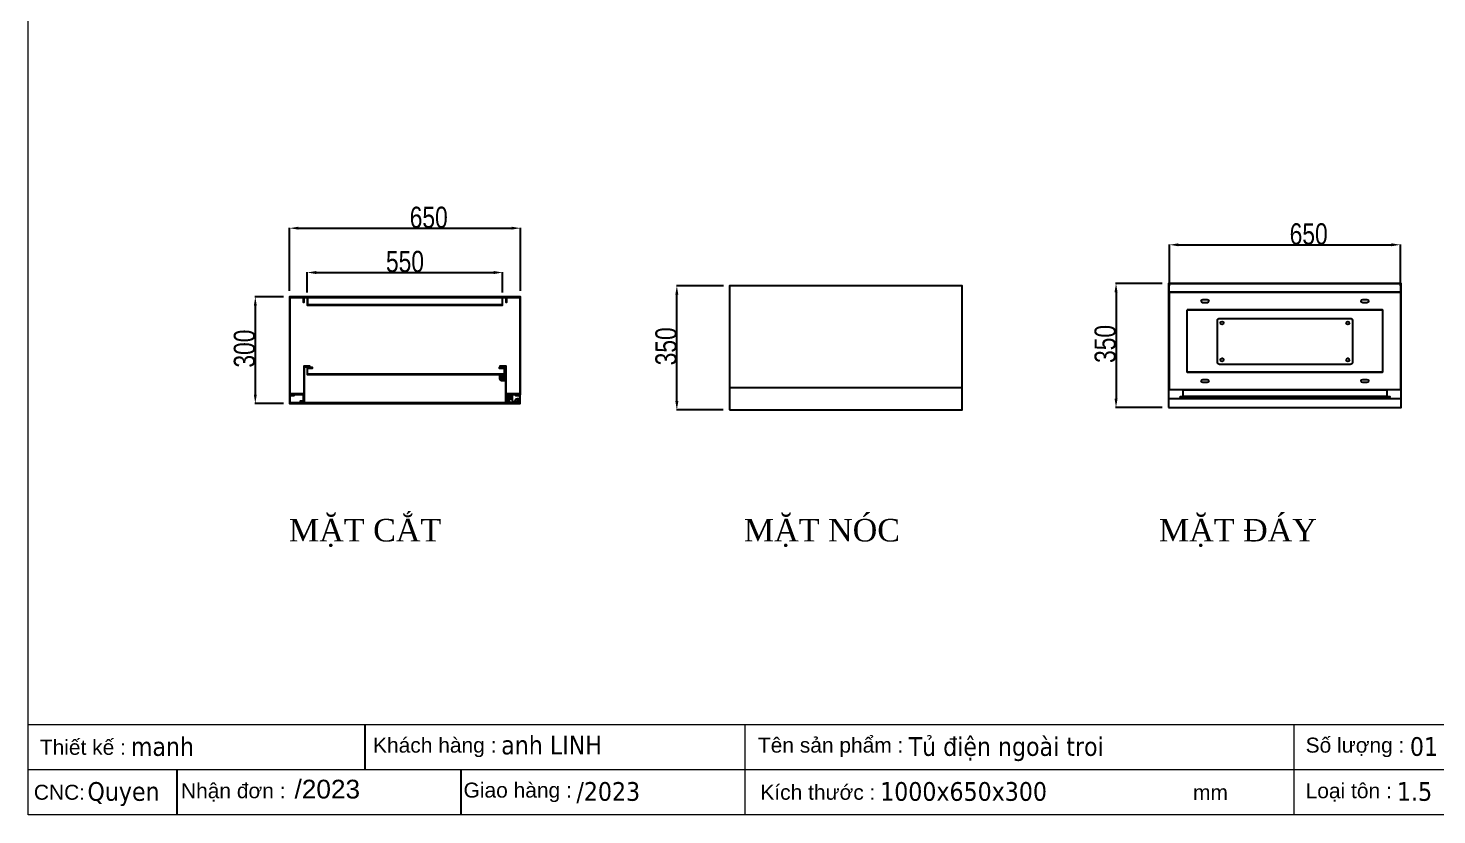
# Model space of a CAD drawing. Header units: inches. Extents: x 21 to 136330, y 8 to 58290.
# Drawn here: x 26751 to 30716, y 40855 to 43071 of the extents above; entities that cross this region are included whole.
import ezdxf
from ezdxf.enums import TextEntityAlignment as Align

# ---------------------------------------------------------------- set-up
doc = ezdxf.new("R2010")
doc.units = ezdxf.units.IN
doc.header["$MEASUREMENT"] = 0
for name, color, linetype in [('0 KHUNG KT01', 7, 'Continuous'), ('1-EMC-ACESS', 4, 'Continuous'), ('@.0.DM. NÉT CHÍNH', 7, 'Continuous'), ('@.0.DM. NÉT CHÍNH @ 1', 7, 'Continuous'), ('@.DM. THIẾT BỊ', 7, 'Continuous')]:
    doc.layers.add(name, color=color, linetype=linetype)
doc.layers.add('0 TĂNG CỨNG', color=7, linetype='Continuous', lineweight=15)
doc.styles.add('ARIAL', font='arial.ttf')
doc.styles.add('roman', font='roman.shx', dxfattribs={"width": 0.8})
doc.styles.add('Tahoma (Input Text)', font='tahoma.ttf')
doc.dimstyles.new('Kích thước Duy Mạnh', dxfattribs={"dimtxt": 30, "dimasz": 25, "dimexe": 1.25, "dimexo": 20, "dimtad": 1, "dimdec": 1, "dimtxsty": 'roman', "dimcen": 2.5, "dimclrd": 8, "dimclre": 8, "dimclrt": 2, "dimadec": 0, "dimazin": 0, "dimtfac": 1, "dimtdec": 1, "dimtix": 1, "dimtmove": 0, "dimatfit": 3, "dimfxl": 1, "dimtfillclr": 1, "dimarcsym": 0})

# ---------------------------------------------------------------- blocks, each defined once
blk = doc.blocks.new('KHUNG KT1')
at = {"color": 7}
for p, q in [((7128, -4752), (0, -4752)), ((2294.1, -4752), (2294.1, -5040)), ((4052.8, -4752), (4052.8, -5040)), ((4848, -4896), (0, -4896))]:
    blk.add_line(p, q, dxfattribs=at)
blk.add_lwpolyline([(0, 0), (7128, 0), (7128, -5040), (0, -5040)], close=True, dxfattribs=at)
at = {"layer": '0 KHUNG KT01'}
for p, q in [((1077.9, -4752), (1077.9, -4896)), ((476.3, -4896), (476.3, -5040)), ((1385.1, -4896), (1385.1, -5040))]:
    blk.add_line(p, q, dxfattribs=at)
at = {"color": 2, "char_height": 48, "width": 2202.321, "attachment_point": 4, "style": 'ARIAL'}
for s, insert in [('  Thiết kế :', (0, -4824)), ('  Khách hàng :', (1066.9, -4824)), ('  Tên sản phẩm :', (2299.1, -4824)), ('  Số lượng :', (4052.8, -4824)), ('CNC:', (18.2, -4968)), ('  Nhận đơn :', (451.9, -4968)), ('  Giao hàng :', (1356.7, -4968)), ('  Kích thước :', (2307, -4968)), ('mm', (3729.5, -4968)), ('  Loại tôn :', (4052.8, -4968))]:
    blk.add_mtext(s, dxfattribs=dict(at, insert=insert))
at = {"color": 1, "style": 'Tahoma (Input Text)', "flags": 8}
for tag, p in [('#01', (328.9, -4851.1)), ('#03', (1514.7, -4846.3)), ('#05', (2819, -4851.1)), ('#07', (4424, -4851.1)), ('#09', (5172.9, -4851.1)), ('#02', (189.8, -4995.1)), ('#04', (1755.3, -4995.1)), ('#06', (2727.8, -4995.1)), ('#08', (4382.7, -4995.1)), ('#10', (5172.9, -4995.1))]:
    blk.add_attdef(tag, p, '', height=60, dxfattribs=at)
blk.add_attdef('#11', text='', height=60, dxfattribs=at).set_placement((6996, -4961.6), align=Align.CENTER)
at = {"layer": '0 TĂNG CỨNG', "color": 1, "style": 'ARIAL'}
blk.add_attdef('#12', (852.8, -4987.6), '', height=60, dxfattribs=at)
blk = doc.blocks.new('*D822')
at = {"layer": '@.0.DM. NÉT CHÍNH', "color": 8, "lineweight": -2, "transparency": 16777216}
for p, q in [((27469.4, 42313.8), (27388.8, 42313.8)), ((27469.4, 42013.8), (27388.8, 42013.8))]:
    blk.add_line(p, q, dxfattribs=at)
at = {"layer": '@.0.DM. NÉT CHÍNH', "lineweight": -2, "transparency": 16777216}
blk.add_line((27390, 42288.8), (27390, 42038.8), dxfattribs=at)
at = {"layer": '@.0.DM. NÉT CHÍNH', "transparency": 16777216}
for points in [[(27385.8, 42288.8), (27394.2, 42288.8), (27390, 42313.8)], [(27385.8, 42038.8), (27394.2, 42038.8), (27390, 42013.8)]]:
    blk.add_solid(points, dxfattribs=at)
at = {"layer": 'Defpoints', "color": 0, "transparency": 16777216}
for p in [(27489.4, 42313.8), (27390, 42013.8), (27489.4, 42013.8)]:
    blk.add_point(p, dxfattribs=at)
at = {"layer": '@.0.DM. NÉT CHÍNH', "color": 2, "transparency": 16777216, "insert": (27329.4, 42114.6), "char_height": 60, "attachment_point": 1, "rotation": 90, "style": 'roman'}
blk.add_mtext('300', dxfattribs=at)
blk = doc.blocks.new('*D823')
at = {"layer": '@.0.DM. NÉT CHÍNH', "color": 8, "lineweight": -2, "transparency": 16777216}
for p, q in [((27486.4, 42330.8), (27486.4, 42508.6)), ((28136.4, 42330.8), (28136.4, 42508.6))]:
    blk.add_line(p, q, dxfattribs=at)
at = {"layer": '@.0.DM. NÉT CHÍNH', "lineweight": -2, "transparency": 16777216}
blk.add_line((27511.4, 42507.3), (28111.4, 42507.3), dxfattribs=at)
at = {"layer": '@.0.DM. NÉT CHÍNH', "transparency": 16777216}
for points in [[(27511.4, 42511.5), (27511.4, 42503.2), (27486.4, 42507.3)], [(28111.4, 42511.5), (28111.4, 42503.2), (28136.4, 42507.3)]]:
    blk.add_solid(points, dxfattribs=at)
at = {"layer": 'Defpoints', "color": 0, "transparency": 16777216}
for p in [(28136.4, 42507.3), (27486.4, 42310.8), (28136.4, 42310.8)]:
    blk.add_point(p, dxfattribs=at)
at = {"layer": '@.0.DM. NÉT CHÍNH', "color": 2, "transparency": 16777216, "insert": (27824.7, 42567.9), "char_height": 60, "attachment_point": 1, "style": 'roman'}
blk.add_mtext('650', dxfattribs=at)
blk = doc.blocks.new('*D824')
at = {"layer": '@.0.DM. NÉT CHÍNH', "color": 8, "lineweight": -2, "transparency": 16777216}
for p, q in [((29963.7, 42345.2), (29963.7, 42461.8)), ((30613.7, 42345.2), (30613.7, 42461.8))]:
    blk.add_line(p, q, dxfattribs=at)
at = {"layer": '@.0.DM. NÉT CHÍNH', "lineweight": -2, "transparency": 16777216}
blk.add_line((29988.7, 42460.5), (30588.7, 42460.5), dxfattribs=at)
at = {"layer": '@.0.DM. NÉT CHÍNH', "transparency": 16777216}
for points in [[(29988.7, 42464.7), (29988.7, 42456.4), (29963.7, 42460.5)], [(30588.7, 42464.7), (30588.7, 42456.4), (30613.7, 42460.5)]]:
    blk.add_solid(points, dxfattribs=at)
at = {"layer": 'Defpoints', "color": 0, "transparency": 16777216}
for p in [(30613.7, 42460.5), (29963.7, 42325.2), (30613.7, 42325.2)]:
    blk.add_point(p, dxfattribs=at)
at = {"layer": '@.0.DM. NÉT CHÍNH', "color": 2, "transparency": 16777216, "insert": (30302, 42521.2), "char_height": 60, "attachment_point": 1, "style": 'roman'}
blk.add_mtext('650', dxfattribs=at)
blk = doc.blocks.new('*D825')
at = {"layer": '@.0.DM. NÉT CHÍNH', "color": 8, "lineweight": -2, "transparency": 16777216}
for p, q in [((29943.2, 42351.9), (29812, 42351.9)), ((29943.2, 42001.9), (29812, 42001.9))]:
    blk.add_line(p, q, dxfattribs=at)
at = {"layer": '@.0.DM. NÉT CHÍNH', "lineweight": -2, "transparency": 16777216}
blk.add_line((29813.2, 42326.9), (29813.2, 42026.9), dxfattribs=at)
at = {"layer": '@.0.DM. NÉT CHÍNH', "transparency": 16777216}
for points in [[(29809, 42326.9), (29817.4, 42326.9), (29813.2, 42351.9)], [(29809, 42026.9), (29817.4, 42026.9), (29813.2, 42001.9)]]:
    blk.add_solid(points, dxfattribs=at)
at = {"layer": 'Defpoints', "color": 0, "transparency": 16777216}
for p in [(29963.2, 42351.9), (29813.2, 42001.9), (29963.2, 42001.9)]:
    blk.add_point(p, dxfattribs=at)
at = {"layer": '@.0.DM. NÉT CHÍNH', "color": 2, "transparency": 16777216, "insert": (29752.6, 42127.7), "char_height": 60, "attachment_point": 1, "rotation": 90, "style": 'roman'}
blk.add_mtext('350', dxfattribs=at)
blk = doc.blocks.new('*D826')
at = {"layer": '@.0.DM. NÉT CHÍNH', "color": 8, "lineweight": -2, "transparency": 16777216}
for p, q in [((28707.8, 42345.2), (28575.6, 42345.2)), ((28706.8, 41995.2), (28575.6, 41995.2))]:
    blk.add_line(p, q, dxfattribs=at)
at = {"layer": '@.0.DM. NÉT CHÍNH', "lineweight": -2, "transparency": 16777216}
blk.add_line((28576.8, 42020.2), (28576.8, 42320.2), dxfattribs=at)
at = {"layer": '@.0.DM. NÉT CHÍNH', "transparency": 16777216}
for points in [[(28572.6, 42320.2), (28581, 42320.2), (28576.8, 42345.2)], [(28572.6, 42020.2), (28581, 42020.2), (28576.8, 41995.2)]]:
    blk.add_solid(points, dxfattribs=at)
at = {"layer": 'Defpoints', "color": 0, "transparency": 16777216}
for p in [(28576.8, 42345.2), (28727.8, 42345.2), (28726.8, 41995.2)]:
    blk.add_point(p, dxfattribs=at)
at = {"layer": '@.0.DM. NÉT CHÍNH', "color": 2, "transparency": 16777216, "insert": (28516.2, 42121), "char_height": 60, "attachment_point": 1, "rotation": 90, "style": 'roman'}
blk.add_mtext('350', dxfattribs=at)
blk = doc.blocks.new('*D827')
at = {"layer": '@.0.DM. NÉT CHÍNH', "color": 8, "lineweight": -2, "transparency": 16777216}
for p, q in [((27536.4, 42326.2), (27536.4, 42383.6)), ((28086.4, 42326.2), (28086.4, 42383.6))]:
    blk.add_line(p, q, dxfattribs=at)
at = {"layer": '@.0.DM. NÉT CHÍNH', "lineweight": -2, "transparency": 16777216}
blk.add_line((27561.4, 42382.4), (28061.4, 42382.4), dxfattribs=at)
at = {"layer": '@.0.DM. NÉT CHÍNH', "transparency": 16777216}
for points in [[(27561.4, 42386.6), (27561.4, 42378.2), (27536.4, 42382.4)], [(28061.4, 42386.6), (28061.4, 42378.2), (28086.4, 42382.4)]]:
    blk.add_solid(points, dxfattribs=at)
at = {"layer": 'Defpoints', "color": 0, "transparency": 16777216}
for p in [(28086.4, 42382.4), (27536.4, 42306.2), (28086.4, 42306.2)]:
    blk.add_point(p, dxfattribs=at)
at = {"layer": '@.0.DM. NÉT CHÍNH', "color": 2, "transparency": 16777216, "insert": (27811.4, 42413), "char_height": 60, "attachment_point": 5, "style": 'roman'}
blk.add_mtext('550', dxfattribs=at)
blk = doc.blocks.new('HL011-1-4')
h = blk.add_hatch()
h.set_pattern_fill('ANSI31', color=2, scale=0.5, style=0)
h.set_pattern_definition([(45, (0, 0), (-1.12253, 1.12253), [])])
h.paths.add_polyline_path([(2.5, 0), (8.5, 0), (8.5, 12), (2.5, 12)])
at = {"color": 1}
for p, q in [((7, 23.5), (0, 10)), ((0, 0), (0, 10)), ((11, 0), (0, 0)), ((7, 23.5), (26, 23.5)), ((11, 0), (11, 19.5)), ((11, 19.5), (17, 19.5)), ((17, 19.5), (21.2, 13.9))]:
    blk.add_line(p, q, dxfattribs=at)
at = {"color": 2}
blk.add_lwpolyline([(2.5, 0), (2.5, 12), (8.5, 12), (8.5, 0)], dxfattribs=at)
at = {"color": 1}
blk.add_lwpolyline([(5.7, 21), (3, 21), (3, 23.5), (7, 23.5)], dxfattribs=at)
blk.add_circle((26, 17.5), 3.5, dxfattribs=at)
blk.add_arc((26, 17.5), 6, 216.8699, 90, dxfattribs=at)
blk = doc.blocks.new('BL012')
at = {"layer": '@.DM. THIẾT BỊ'}
h = blk.add_hatch(dxfattribs=at)
h.set_pattern_fill('ANSI31', color=2, scale=0.5, angle=90, style=0)
h.set_pattern_definition([(135, (23302.7808, 85186.7055), (1.122532015, 1.122532015), [])])
edge = h.paths.add_edge_path()
edge.add_line((-3, 0), (-3, 6))
edge.add_arc((-2, 6), 1, 90, 180, ccw=False)
edge.add_line((-2, 7), (2, 7))
edge.add_arc((2, 6), 1, 0, 90, ccw=False)
edge.add_line((3, 6), (3, 0))
edge.add_line((3, 0), (-3, 0))
at = {"layer": '@.DM. THIẾT BỊ', "color": 8}
for p, q in [((-0.7, 10.5), (0.7, 10.5)), ((0, 11.2), (0, 9.7))]:
    blk.add_line(p, q, dxfattribs=at)
at = {"layer": '@.DM. THIẾT BỊ', "color": 1}
blk.add_lwpolyline([(-6, 10.5), (-6, 0), (6, 0), (6, 10.5)], dxfattribs=at)
at = {"layer": '@.DM. THIẾT BỊ', "color": 2}
blk.add_lwpolyline([(-3, 0), (-3, 6, -0.414214), (-2, 7), (2, 7, -0.414214), (3, 6), (3, 0)], format="xyb", close=True, dxfattribs=at)
at = {"layer": '@.DM. THIẾT BỊ', "color": 1}
blk.add_circle((0, 10.5), 3, dxfattribs=at)
blk.add_circle((0, 10.5), 3, dxfattribs=at)
for start, end in [(0, 180), (300, 240)]:
    blk.add_arc((0, 10.5), 6, start, end, dxfattribs=at)

msp = doc.modelspace()

# ---------------------------------------------------------------- linework, layer by layer
at = {"layer": '@.0.DM. NÉT CHÍNH'}
for p, q in [((30563.6341, 42276.8801), (30013.7755, 42276.8801)), ((30013.7755, 42101.8801), (30563.6341, 42101.8801))]:
    msp.add_line(p, q, dxfattribs=at)
for points in [[(28724.8092, 41995.2017), (29379.8092, 41995.2017), (29379.8092, 42345.2041), (28724.8092, 42345.2041)], [(29961.2048, 42001.8777), (30616.2048, 42001.8777), (30616.2048, 42351.8801), (29961.2048, 42351.8801)], [(30614.2048, 42326.8801), (29963.2048, 42326.8801), (29963.2048, 42351.8801), (30614.2048, 42351.8801)], [(29963.7048, 42326.8801), (30613.7048, 42326.8801), (30613.7048, 42051.8801), (29963.7048, 42051.8801)], [(27524.8703, 42020.298), (27526.3703, 42020.298), (27526.3703, 42040.298), (27487.8703, 42040.298), (27487.8703, 42312.298), (27524.8703, 42312.298), (27524.8703, 42298.798), (27526.3703, 42298.798), (27526.3703, 42313.798), (27486.3703, 42313.798), (27486.3703, 42038.798), (27524.8703, 42038.798)], [(27527.8703, 42312.298), (28094.8703, 42312.298), (28094.8703, 42298.798), (28096.3703, 42298.798), (28096.3703, 42313.798), (27526.3703, 42313.798), (27526.3703, 42298.798), (27527.8703, 42298.798)], [(28086.3703, 42312.298), (28084.8703, 42312.298), (28084.8703, 42291.798), (27537.8703, 42291.798), (27537.8703, 42312.298), (27536.3703, 42312.298), (27536.3703, 42290.298), (28086.3703, 42290.298)], [(28097.8703, 42038.798), (28136.3703, 42038.798), (28136.3703, 42313.798), (28096.3703, 42313.798), (28096.3703, 42298.798), (28097.8703, 42298.798), (28097.8703, 42312.298), (28134.8703, 42312.298), (28134.8703, 42040.298), (28096.3703, 42040.298), (28096.3703, 42020.298), (28097.8703, 42020.298)], [(30013.7048, 42276.8801), (30563.7048, 42276.8801), (30563.7048, 42101.8801), (30013.7048, 42101.8801)], [(27526.8703, 42019.798), (27516.3703, 42019.798), (27516.3703, 42018.298), (27528.3703, 42018.298), (27528.3703, 42116.798), (27543.8703, 42116.798), (27543.8703, 42118.298), (27526.8703, 42118.298)], [(28078.8703, 42116.798), (28094.3703, 42116.798), (28094.3703, 42018.298), (28106.3703, 42018.298), (28106.3703, 42019.798), (28095.8703, 42019.798), (28095.8703, 42118.298), (28078.8703, 42118.298)], [(27535.8703, 42114.798), (27535.8703, 42094.798), (28091.8703, 42094.798), (28091.8703, 42114.798), (28076.8703, 42114.798), (28076.8703, 42113.298), (28090.3703, 42113.298), (28090.3703, 42096.298), (27537.3703, 42096.298), (27537.3703, 42113.298), (27550.8703, 42113.298), (27550.8703, 42114.798)], [(28135.3703, 42037.298), (28122.3703, 42037.298), (28122.3703, 42035.798), (28133.8703, 42035.798), (28133.8703, 42015.298), (27487.8703, 42015.298), (27487.8703, 42035.798), (27499.3703, 42035.798), (27499.3703, 42037.298), (27486.3703, 42037.298), (27486.3703, 42013.798), (28135.3703, 42013.798)], [(28724.8092, 41995.2017), (29379.8092, 41995.2017), (29379.8092, 42057.7614), (28724.8092, 42057.7614)], [(30575.2048, 42032.8801), (30002.2048, 42032.8801), (30002.2048, 42051.8801), (30575.2048, 42051.8801)], [(29961.2048, 42001.8777), (30616.2048, 42001.8777), (30616.2048, 42026.8812), (29961.2048, 42026.8812)], [(29993.7048, 42032.8801), (30583.7048, 42032.8801), (30583.7048, 42031.3801), (29993.7048, 42031.3801)]]:
    msp.add_lwpolyline(points, close=True, dxfattribs=at)
for points in [[(30057.7048, 42306.3801), (30063.7048, 42306.3801), (30069.7048, 42306.3801, -1), (30069.7048, 42297.3801), (30063.7048, 42297.3801), (30057.7048, 42297.3801, -1)], [(30507.7048, 42306.3801), (30513.7048, 42306.3801), (30519.7048, 42306.3801, -1), (30519.7048, 42297.3801), (30513.7048, 42297.3801), (30507.7048, 42297.3801, -1)], [(30104.7048, 42123.3801, -0.414213562), (30098.7048, 42129.3801), (30098.7048, 42247.3801, -0.414213562), (30104.7048, 42253.3801), (30472.7048, 42253.3801, -0.414213562), (30478.7048, 42247.3801), (30478.7048, 42129.3801, -0.414213562), (30472.7048, 42123.3801)], [(30063.7048, 42072.3801), (30057.7048, 42072.3801, -1), (30057.7048, 42081.3801), (30063.7048, 42081.3801), (30069.7048, 42081.3801, -1), (30069.7048, 42072.3801)], [(30513.7048, 42072.3801), (30507.7048, 42072.3801, -1), (30507.7048, 42081.3801), (30513.7048, 42081.3801), (30519.7048, 42081.3801, -1), (30519.7048, 42072.3801)]]:
    msp.add_lwpolyline(points, format="xyb", close=True, dxfattribs=at)
for centre in [(30111.7048, 42240.3801), (30465.7048, 42240.3801), (30111.7048, 42136.3801), (30465.7048, 42136.3801)]:
    msp.add_circle(centre, 4.5, dxfattribs=at)

# ---------------------------------------------------------------- block references
at = {"color": 8}
for p, rotation in [((28083.8703, 42094.798), 180), ((28094.3703, 42084.298), 90)]:
    msp.add_blockref('BL012', p, dxfattribs=dict(at, rotation=rotation))
at = {"color": 7, "xscale": -1, "rotation": 180}
msp.add_blockref('HL011-1-4', (28101.8703, 42038.798), dxfattribs=at)
at = {"layer": '0 TĂNG CỨNG', "color": 1}
ref = msp.add_blockref('KHUNG KT1', (26750.5918, 45286.5478), dxfattribs=dict(at, xscale=0.8792977987369557, yscale=0.8792977987369557, zscale=0.8792977987369557))
ref.add_attrib('#12', '/2023', (27500.5006, 40900.9572), dxfattribs={"color": 1, "height": 52.75787, "style": 'ARIAL'})
ref.add_attrib('#01', 'manh', (27039.8179, 41021.021), dxfattribs={"layer": '0', "color": 1, "height": 52.75787, "style": 'Tahoma (Input Text)'})
ref.add_attrib('#03', 'anh LINH', (28082.4803, 41025.1859), dxfattribs={"layer": '0', "color": 1, "height": 52.75787, "style": 'Tahoma (Input Text)'})
ref.add_attrib('#04', '/2023', (28294.0258, 40894.4021), dxfattribs={"layer": '0', "color": 1, "height": 52.75787, "style": 'Tahoma (Input Text)'})
ref.add_attrib('#05', 'Tủ điện ngoài troi', (29229.3403, 41021.021), dxfattribs={"layer": '0', "color": 1, "height": 52.757868, "style": 'Tahoma (Input Text)'})
ref.add_attrib('#06', '1000x650x300', (29149.1775, 40894.4021), dxfattribs={"layer": '0', "color": 1, "height": 52.757868, "style": 'Tahoma (Input Text)'})
ref.add_attrib('#07', '01', (30640.6183, 41021.021), dxfattribs={"layer": '0', "color": 1, "height": 52.75787, "style": 'Tahoma (Input Text)'})
ref.add_attrib('#08', '1.5', (30604.2497, 40894.4021), dxfattribs={"layer": '0', "color": 1, "height": 52.75787, "style": 'Tahoma (Input Text)'})
ref.add_attrib('#02', 'Quyen', (26917.4704, 40894.4021), dxfattribs={"layer": '0', "color": 1, "height": 52.75787, "style": 'Tahoma (Input Text)'})

# ---------------------------------------------------------------- texts
at = {"layer": '1-EMC-ACESS', "color": 1, "linetype": 'ByBlock', "lineweight": -2, "char_height": 63.504, "width": 972.626469, "attachment_point": 2, "style": 'ARIAL'}
for s, insert in [('{\\fTimes New Roman|b0|i0|c0|p18;\\C7;MẶT CẮT}', (27699.0883, 41688.4037)), ('{\\fTimes New Roman|b0|i0|c0|p18;\\C7;MẶT NÓC}', (28985.2383, 41688.4037)), ('{\\fTimes New Roman|b0|i0|c0|p18;\\C7;MẶT ĐÁY}', (30156.2746, 41688.4037))]:
    msp.add_mtext(s, dxfattribs=dict(at, insert=insert))

# ---------------------------------------------------------------- dimensions: what is measured, and where the dimension line sits
at = {"layer": '@.0.DM. NÉT CHÍNH @ 1'}
for base, p1, p2, angle, picture, middle in [((28136.3703, 42507.3237), (27486.3703, 42310.798), (28136.3703, 42310.798), 180, '*D823', (27886.3703, 42507.3237)), ((30613.7048, 42460.5323), (29963.7048, 42325.1801), (30613.7048, 42325.1801), 180, '*D824', (30363.7048, 42460.5323)), ((28576.8092, 42345.2041), (28726.8092, 41995.2017), (28727.8092, 42345.2041), 270, '*D826', (28576.8092, 42182.7029)), ((29813.2048, 42001.8808), (29963.2048, 42351.8801), (29963.2048, 42001.8808), 90, '*D825', (29813.2048, 42189.3805)), ((27390.0021, 42013.798), (27489.3703, 42313.798), (27489.3703, 42013.798), 90, '*D822', (27390.0021, 42176.298))]:
    dim = msp.add_linear_dim(base=base, p1=p1, p2=p2, angle=angle, dimstyle='Kích thước Duy Mạnh', override={"dimscale": 1, "dimtxt": 60, "dimdec": 0, "dimclrd": 256, "dimtdec": 0, "dimtix": 1, "dimtofl": 0, "dimtmove": 0, "dimatfit": 1}, dxfattribs=at)
    dim.commit()
    dim.dimension.update_dxf_attribs({"geometry": picture, "text_midpoint": middle, "dimtype": 128})
at = {"layer": '@.0.DM. NÉT CHÍNH @ 1', "color": 6}
dim = msp.add_linear_dim(base=(28086.3703, 42382.39), p1=(27536.3703, 42306.1809), p2=(28086.3703, 42306.1809), dimstyle='Kích thước Duy Mạnh', override={"dimscale": 1, "dimtxt": 60, "dimdec": 0, "dimclrd": 256, "dimtdec": 0, "dimtix": 1, "dimtofl": 1, "dimtmove": 0, "dimatfit": 3}, dxfattribs=at)
dim.commit()
dim.dimension.update_dxf_attribs({"geometry": '*D827', "text_midpoint": (27811.3703, 42413.015)})

doc.saveas('drawing.dxf')
